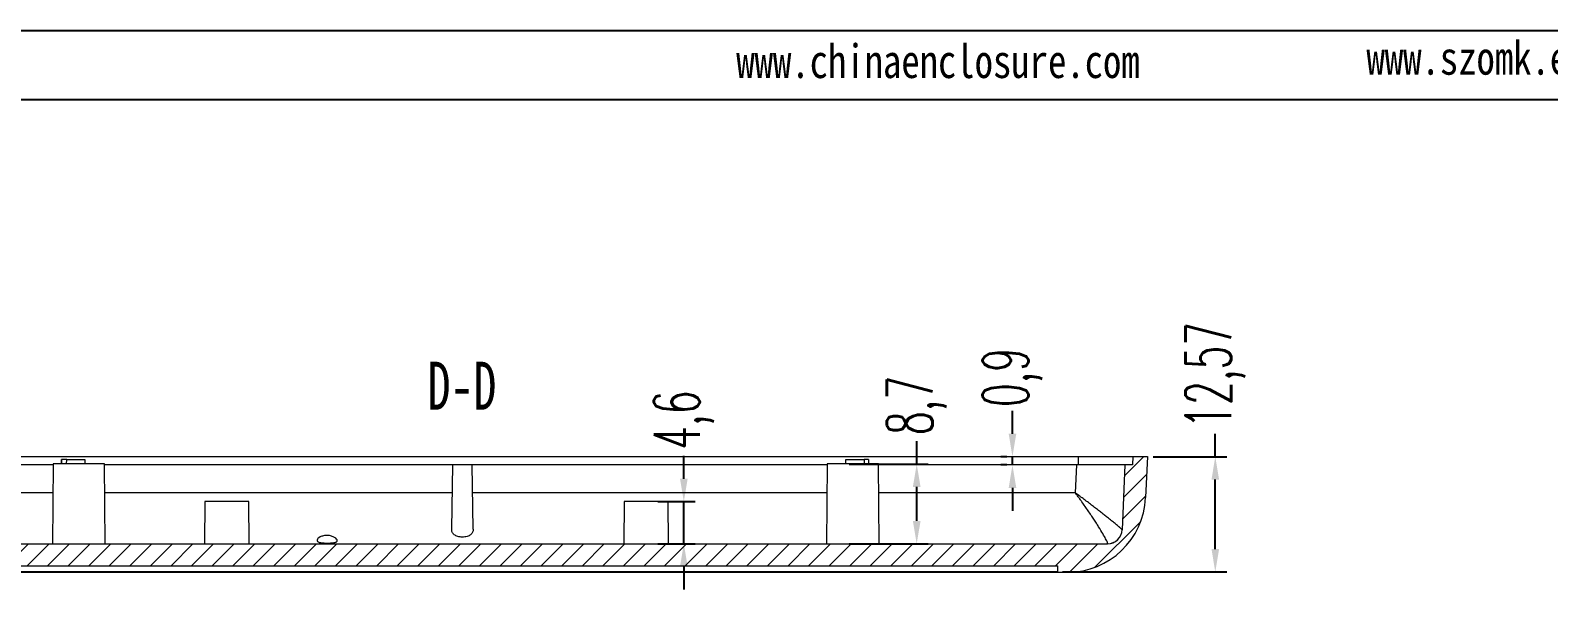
# Model space of a CAD drawing. Header units: inches. Extents: x 1388 to 2543, y 532 to 869.
# Drawn here: x 1474.6 to 1640.3, y 786.7 to 847.7 of the extents above; entities that cross this region are included whole.
import ezdxf

# ---------------------------------------------------------------- set-up
doc = ezdxf.new("R2010")
doc.units = ezdxf.units.IN
doc.layers.add('文字', color=81, linetype='Continuous')
doc.styles.add('SLDTEXTSTYLE2', font='TXT', dxfattribs={"width": 0.6, "bigfont": 'bigfont'})
doc.styles.add('SLDTEXTSTYLE3', font='TXT', dxfattribs={"width": 0.7})
doc.styles.add('宋体', font='', dxfattribs={"width": 0.8, "height": 3.5})
doc.styles.get('宋体').set_extended_font_data('SimSun')
doc.dimstyles.new('5', dxfattribs={"dimtxt": 5, "dimasz": 2.5, "dimexe": 1.25, "dimexo": 0.625, "dimtad": 0, "dimzin": 12, "dimtxsty": 'SLDTEXTSTYLE2', "dimcen": 2.5, "dimclrd": 3, "dimclre": 3, "dimclrt": 256, "dimadec": 0, "dimazin": 0, "dimtfac": 1, "dimtmove": 0, "dimatfit": 3, "dimfxl": 1, "dimarcsym": 0})

# ---------------------------------------------------------------- blocks, each defined once
blk = doc.blocks.new('*D126')
at = {"color": 3, "lineweight": -2}
for p, q in [((1603.93, 801.24), (1603.93, 803.74)), ((1597.14, 801.24), (1605.18, 801.24)), ((1603.93, 791.17), (1603.93, 798.74)), ((1587.25, 788.67), (1605.18, 788.67))]:
    blk.add_line(p, q, dxfattribs=at)
at = {"color": 3}
for points in [[(1603.52, 798.74), (1604.35, 798.74), (1603.93, 801.24)], [(1603.52, 791.17), (1604.35, 791.17), (1603.93, 788.67)]]:
    blk.add_solid(points, dxfattribs=at)
at = {"layer": 'Defpoints', "color": 0}
for p in [(1596.52, 801.24), (1603.93, 801.24), (1586.62, 788.67)]:
    blk.add_point(p, dxfattribs=at)
at = {"insert": (1603.93, 810.12), "char_height": 5, "attachment_point": 5, "rotation": 90, "style": 'SLDTEXTSTYLE2'}
blk.add_mtext('12,57', dxfattribs=at)
blk = doc.blocks.new('*D127')
at = {"color": 3, "lineweight": -2}
for p, q in [((1581.79, 803.74), (1581.79, 806.24)), ((1581.17, 801.24), (1580.54, 801.24)), ((1581.79, 800.34), (1581.79, 801.24)), ((1581.17, 800.34), (1580.54, 800.34)), ((1581.79, 797.84), (1581.79, 795.34))]:
    blk.add_line(p, q, dxfattribs=at)
at = {"color": 3}
for points in [[(1581.38, 803.74), (1582.21, 803.74), (1581.79, 801.24)], [(1581.38, 797.84), (1582.21, 797.84), (1581.79, 800.34)]]:
    blk.add_solid(points, dxfattribs=at)
at = {"layer": 'Defpoints', "color": 0}
for p in [(1581.79, 801.24), (1581.79, 801.24), (1581.79, 800.34)]:
    blk.add_point(p, dxfattribs=at)
at = {"insert": (1581.79, 809.87), "char_height": 5, "attachment_point": 5, "rotation": 90, "style": 'SLDTEXTSTYLE2'}
blk.add_mtext('{\\Ftxt,bigfont|c134;0},9', dxfattribs=at)
blk = doc.blocks.new('*D128')
at = {"color": 3, "lineweight": -2}
for p, q in [((1571.34, 800.44), (1571.34, 802.94)), ((1563.98, 800.44), (1572.59, 800.44)), ((1571.34, 794.24), (1571.34, 797.94)), ((1563.98, 791.74), (1572.59, 791.74))]:
    blk.add_line(p, q, dxfattribs=at)
at = {"color": 3}
for points in [[(1570.92, 797.94), (1571.76, 797.94), (1571.34, 800.44)], [(1570.92, 794.24), (1571.76, 794.24), (1571.34, 791.74)]]:
    blk.add_solid(points, dxfattribs=at)
at = {"layer": 'Defpoints', "color": 0}
for p in [(1563.35, 800.44), (1571.34, 800.44), (1563.35, 791.74)]:
    blk.add_point(p, dxfattribs=at)
at = {"insert": (1571.34, 806.82), "char_height": 5, "attachment_point": 5, "rotation": 90, "style": 'SLDTEXTSTYLE2'}
blk.add_mtext('8,7', dxfattribs=at)
blk = doc.blocks.new('*D129')
at = {"color": 3, "lineweight": -2}
for p, q in [((1545.92, 798.84), (1545.92, 801.34)), ((1543.09, 796.34), (1547.17, 796.34)), ((1545.92, 791.74), (1545.92, 796.34)), ((1543.09, 791.74), (1547.17, 791.74)), ((1545.92, 789.24), (1545.92, 786.74))]:
    blk.add_line(p, q, dxfattribs=at)
at = {"color": 3}
for points in [[(1545.5, 798.84), (1546.34, 798.84), (1545.92, 796.34)], [(1545.5, 789.24), (1546.34, 789.24), (1545.92, 791.74)]]:
    blk.add_solid(points, dxfattribs=at)
at = {"layer": 'Defpoints', "color": 0}
for p in [(1542.46, 796.34), (1545.92, 796.34), (1542.46, 791.74)]:
    blk.add_point(p, dxfattribs=at)
at = {"insert": (1545.92, 805.22), "char_height": 5, "attachment_point": 5, "rotation": 90, "style": 'SLDTEXTSTYLE2'}
blk.add_mtext('4,6', dxfattribs=at)

msp = doc.modelspace()

# ---------------------------------------------------------------- hatches: boundary and pattern name
at = {"linetype": 'Continuous', "lineweight": 0}
h = msp.add_hatch(dxfattribs=at)
h.set_pattern_fill('ANSI31', color=4, scale=0.5, style=0)
h.set_pattern_definition([(45, (-738.4906, 0), (-1.122532, 1.122532), [])])
edge = h.paths.add_edge_path(flags=0)
edge.add_line((1456.318, 788.644), (1456.33, 789.344))
edge.add_line((1456.33, 789.344), (1586.73, 789.344))
edge.add_line((1586.73, 789.344), (1586.742, 788.644))
edge.add_line((1586.742, 788.644), (1587.831, 788.644))
edge.add_arc((1587.831, 797.144), 8.5, 270, 357.5)
edge.add_line((1596.323, 796.773), (1596.518, 801.244))
edge.add_line((1596.518, 801.244), (1594.916, 801.244))
edge.add_line((1594.916, 801.244), (1594.9, 800.344))
edge.add_line((1594.9, 800.344), (1594.076, 800.344))
edge.add_line((1594.076, 800.344), (1593.768, 793.274))
edge.add_arc((1592.169, 793.344), 1.6, 270, 357.5, ccw=False)
edge.add_line((1592.169, 791.744), (1456.118, 791.744))
edge.add_line((1456.118, 791.744), (1456.118, 792.344))
edge.add_line((1456.118, 792.344), (1453.868, 792.344))
edge.add_line((1453.868, 792.344), (1453.868, 791.394))
edge.add_line((1453.868, 791.394), (1452.068, 791.394))
edge.add_line((1452.068, 791.394), (1452.068, 792.344))
edge.add_line((1452.068, 792.344), (1451.264, 792.344))
edge.add_line((1451.264, 792.344), (1449.966, 790.988))
edge.add_line((1449.966, 790.988), (1449.981, 790.642))
edge.add_line((1449.981, 790.642), (1450.678, 790.104))
edge.add_arc((1454.956, 795.644), 7, 232.32028, 270.00304)
edge.add_line((1454.957, 788.644), (1456.318, 788.644))

# ---------------------------------------------------------------- linework, layer by layer
for p, q in [((1388.446, 847.734), (1835.31, 847.734)), ((1400.01, 840.211), (1827.787, 840.211))]:
    msp.add_line(p, q)
at = {"color": 7, "linetype": 'Continuous', "lineweight": 15}
for p, q in [((1477.984, 800.951), (1477.974, 800.444)), ((1478.554, 800.944), (1477.985, 800.944)), ((1478.545, 800.444), (1478.554, 800.944)), ((1478.554, 800.944), (1480.54, 800.944)), ((1480.54, 800.944), (1480.549, 800.444)), ((1563.601, 800.444), (1563.61, 800.944)), ((1563.61, 800.944), (1565.602, 800.944)), ((1565.602, 800.944), (1565.611, 800.444)), ((1566.067, 800.944), (1565.602, 800.944)), ((1566.065, 800.944), (1566.065, 800.951)), ((1588.973, 801.244), (1588.97, 800.344)), ((1594.916, 801.244), (1594.9, 800.344)), ((1594.916, 801.244), (1596.518, 801.244)), ((1596.518, 801.244), (1596.323, 796.773)), ((1477.068, 800.444), (1476.992, 791.744)), ((1482.668, 800.444), (1477.068, 800.444)), ((1482.744, 791.744), (1482.668, 800.444)), ((1520.576, 793.339), (1520.698, 800.344)), ((1522.798, 800.344), (1520.698, 800.344)), ((1522.92, 793.342), (1522.798, 800.344)), ((1561.568, 800.444), (1561.492, 791.744)), ((1567.168, 800.444), (1561.568, 800.444)), ((1567.244, 791.744), (1567.168, 800.444)), ((1588.668, 797.291), (1588.803, 800.344)), ((1594.076, 800.344), (1593.768, 793.274)), ((1594.9, 800.344), (1594.076, 800.344)), ((1493.646, 796.344), (1493.606, 791.744)), ((1498.446, 796.344), (1493.646, 796.344)), ((1498.487, 791.744), (1498.446, 796.344)), ((1539.396, 796.344), (1539.356, 791.744)), ((1544.196, 796.344), (1539.396, 796.344)), ((1544.237, 791.744), (1544.196, 796.344)), ((1456.118, 791.744), (1592.169, 791.744)), ((1456.33, 789.344), (1586.73, 789.344)), ((1586.742, 788.644), (1586.73, 789.344)), ((1586.742, 788.644), (1587.831, 788.644))]:
    msp.add_line(p, q, dxfattribs=at)
at = {"color": 8, "linetype": 'Continuous', "lineweight": 15}
for p, q in [((1477.975, 800.444), (1477.985, 800.944)), ((1566.067, 800.944), (1566.076, 800.444))]:
    msp.add_line(p, q, dxfattribs=at)
at = {"color": 7, "linetype": 'Continuous', "lineweight": 15}
for centre, radius, start, end in [((1587.831, 797.144), 8.5, 270, 357.5), ((1592.169, 793.344), 1.6, 270, 357.5), ((1592.169, 793.346), 1.6, 270.24578, 357.49119)]:
    msp.add_arc(centre, radius, start, end, dxfattribs=at)
for points, knots in [([(1456.118, 801.244), (1467.105, 801.244), (1478.153, 801.244), (1500.325, 801.244), (1511.447, 801.244), (1533.682, 801.244), (1544.8, 801.244), (1566.959, 801.244), (1578.001, 801.244), (1588.973, 801.244)], [0, 0, 0, 0, 0.25, 0.25, 0.5, 0.5, 0.75, 0.75, 1, 1, 1, 1]), ([(1588.973, 801.244), (1589.386, 801.244), (1589.789, 801.244), (1590.574, 801.244), (1590.958, 801.244), (1591.679, 801.244), (1592.02, 801.244), (1592.661, 801.244), (1592.962, 801.244), (1593.498, 801.244), (1593.735, 801.244), (1594.047, 801.244), (1594.144, 801.244), (1594.32, 801.244), (1594.4, 801.244), (1594.613, 801.244), (1594.722, 801.244), (1594.872, 801.244), (1594.912, 801.244), (1594.915, 801.244)], [0, 0, 0, 0, 0.125, 0.125, 0.25, 0.25, 0.375, 0.375, 0.5, 0.5, 0.625, 0.625, 0.6875, 0.6875, 0.75, 0.75, 0.875, 0.875, 1, 1, 1, 1]), ([(1477.067, 800.344), (1473.702, 800.344), (1466.701, 800.344), (1459.735, 800.344), (1456.118, 800.344)], [0, 0, 0, 0, 0.480677, 1, 1, 1, 1]), ([(1520.698, 800.344), (1518.636, 800.344), (1512.45, 800.344), (1502.544, 800.344), (1491.921, 800.344), (1485.433, 800.344), (1482.655, 800.344)], [0, 0, 0, 0, 0.1623448, 0.48706172, 0.78036821, 1, 1, 1, 1]), ([(1561.567, 800.344), (1560.387, 800.344), (1555.102, 800.344), (1545.998, 800.344), (1534.251, 800.344), (1526.617, 800.344), (1522.798, 800.344)], [0, 0, 0, 0, 0.09163572, 0.41021445, 0.70499384, 1, 1, 1, 1]), ([(1588.803, 800.344), (1585.038, 800.344), (1577.846, 800.344), (1570.615, 800.344), (1567.169, 800.344)], [0, 0, 0, 0, 0.5235003, 1, 1, 1, 1]), ([(1594.076, 800.344), (1594.076, 800.344), (1594.043, 800.344), (1593.915, 800.344), (1593.819, 800.344), (1593.563, 800.344), (1593.406, 800.344), (1593.036, 800.344), (1592.821, 800.344), (1592.341, 800.344), (1592.079, 800.344), (1591.654, 800.344), (1591.507, 800.344), (1591.202, 800.344), (1591.044, 800.344), (1590.56, 800.344), (1590.226, 800.344), (1589.532, 800.344), (1589.171, 800.344), (1588.803, 800.344)], [0, 0, 0, 0, 0.125, 0.125, 0.25, 0.25, 0.375, 0.375, 0.5, 0.5, 0.625, 0.625, 0.6875, 0.6875, 0.75, 0.75, 0.875, 0.875, 1, 1, 1, 1]), ([(1592.176, 791.746), (1592.179, 791.748), (1592.185, 791.753), (1592.187, 791.769), (1592.185, 791.792), (1592.178, 791.822), (1592.167, 791.859), (1592.14, 791.932), (1592.081, 792.063), (1591.935, 792.352), (1591.663, 792.841), (1591.297, 793.445), (1590.945, 793.997), (1590.675, 794.411), (1590.373, 794.864), (1590.058, 795.328), (1589.72, 795.819), (1589.416, 796.251), (1589.144, 796.631), (1588.908, 796.961), (1588.748, 797.181), (1588.668, 797.291)], [0, 0, 0, 0, 0.0203396, 0.040897, 0.0616712, 0.0826603, 0.1038623, 0.1252743, 0.1862955, 0.2500347, 0.3692162, 0.5000355, 0.5593669, 0.6245706, 0.6812276, 0.7496023, 0.8127181, 0.8749491, 0.9168028, 0.958504, 1, 1, 1, 1]), ([(1593.768, 793.276), (1593.767, 793.277), (1593.765, 793.28), (1593.753, 793.293), (1593.733, 793.311), (1593.706, 793.337), (1593.672, 793.368), (1593.631, 793.404), (1593.583, 793.446), (1593.528, 793.494), (1593.467, 793.546), (1593.401, 793.603), (1593.301, 793.688), (1593.12, 793.838), (1592.816, 794.086), (1592.472, 794.364), (1592.121, 794.643), (1591.79, 794.905), (1591.391, 795.219), (1590.972, 795.545), (1590.536, 795.881), (1590.085, 796.226), (1589.622, 796.577), (1589.15, 796.932), (1588.829, 797.172), (1588.668, 797.291)], [0, 0, 0, 0, 0.0230763, 0.0460796, 0.0690182, 0.0918962, 0.1147142, 0.1374699, 0.1601576, 0.1827693, 0.2052946, 0.2277212, 0.2500347, 0.2977712, 0.37534, 0.4602757, 0.5003934, 0.5638729, 0.6268395, 0.6894523, 0.7518252, 0.8140355, 0.8761281, 0.9381189, 1, 1, 1, 1]), ([(1508.085, 792.093), (1508.085, 792.042), (1508.058, 791.997), (1507.975, 791.942), (1507.941, 791.925), (1507.86, 791.896), (1507.813, 791.883), (1507.656, 791.851), (1507.528, 791.837), (1507.252, 791.819), (1507.101, 791.816), (1506.803, 791.819), (1506.655, 791.826), (1506.384, 791.851), (1506.263, 791.869), (1506.067, 791.922), (1505.992, 791.956), (1505.899, 792.04), (1505.88, 792.09), (1505.901, 792.252), (1506.022, 792.382), (1506.323, 792.538), (1506.445, 792.584), (1506.648, 792.629), (1506.72, 792.641), (1506.866, 792.654), (1506.94, 792.656), (1507.166, 792.647), (1507.313, 792.621), (1507.576, 792.543), (1507.692, 792.491), (1507.977, 792.323), (1508.086, 792.196), (1508.085, 792.093)], [0, 0, 0, 0, 0.0625, 0.0625, 0.09375, 0.09375, 0.125, 0.125, 0.1875, 0.1875, 0.25, 0.25, 0.3125, 0.3125, 0.375, 0.375, 0.4375, 0.4375, 0.5, 0.5, 0.625, 0.625, 0.6875, 0.6875, 0.71875, 0.71875, 0.75, 0.75, 0.8125, 0.8125, 0.875, 0.875, 1, 1, 1, 1]), ([(1522.92, 793.346), (1522.922, 793.225), (1522.903, 793.111), (1522.813, 792.9), (1522.742, 792.806), (1522.589, 792.685), (1522.532, 792.65), (1522.404, 792.588), (1522.332, 792.561), (1522.178, 792.518), (1522.098, 792.501), (1521.929, 792.479), (1521.84, 792.473), (1521.666, 792.473), (1521.577, 792.478), (1521.407, 792.499), (1521.326, 792.515), (1521.093, 792.579), (1520.961, 792.642), (1520.757, 792.8), (1520.684, 792.895), (1520.593, 793.106), (1520.574, 793.221), (1520.576, 793.343)], [0, 0, 0, 0, 0.125, 0.125, 0.25, 0.25, 0.3125, 0.3125, 0.375, 0.375, 0.4375, 0.4375, 0.5, 0.5, 0.5625, 0.5625, 0.625, 0.625, 0.75, 0.75, 0.875, 0.875, 1, 1, 1, 1]), ([(1456.318, 788.644), (1456.321, 788.644), (1456.325, 788.644), (1456.328, 788.644), (1467.116, 788.644), (1477.95, 788.644), (1494.273, 788.644), (1499.728, 788.644), (1510.635, 788.644), (1516.089, 788.644), (1524.273, 788.644), (1527.001, 788.644), (1532.458, 788.644), (1535.188, 788.644), (1543.372, 788.644), (1548.818, 788.644), (1565.122, 788.644), (1575.948, 788.644), (1586.732, 788.644), (1586.735, 788.644), (1586.739, 788.644), (1586.742, 788.644)], [0.00972593, 0.00972593, 0.00972593, 0.00972593, 0.00980392, 0.00980392, 0.00980392, 0.25490196, 0.25490196, 0.37745098, 0.37745098, 0.5, 0.5, 0.56127451, 0.56127451, 0.62254902, 0.62254902, 0.74509804, 0.74509804, 0.99019608, 0.99019608, 0.99019608, 0.99027388, 0.99027388, 0.99027388, 0.99027388]), ([(1586.624, 788.672), (1575.923, 788.672), (1565.156, 788.672), (1543.553, 788.672), (1532.716, 788.672), (1511.04, 788.672), (1500.201, 788.672), (1478.591, 788.672), (1467.82, 788.672), (1457.112, 788.672)], [0, 0, 0, 0, 0.25, 0.25, 0.5, 0.5, 0.75, 0.75, 1, 1, 1, 1])]:
    msp.add_open_spline(points, degree=3, knots=knots, dxfattribs=at)
at = {"color": 8, "linetype": 'Continuous', "lineweight": 15}
for points, knots in [([(1477.04, 797.291), (1473.671, 797.291), (1466.679, 797.291), (1459.722, 797.291), (1456.118, 797.291)], [0, 0, 0, 0, 0.4818733, 1, 1, 1, 1]), ([(1520.645, 797.292), (1517.244, 797.292), (1510.443, 797.291), (1500.25, 797.291), (1490.997, 797.291), (1485.154, 797.291), (1482.695, 797.291)], [0, 0, 0, 0, 0.2684485, 0.5368215, 0.805111, 1, 1, 1, 1]), ([(1561.54, 797.291), (1558.968, 797.291), (1552.966, 797.291), (1543.509, 797.291), (1533.184, 797.291), (1526.295, 797.292), (1522.851, 797.292)], [0, 0, 0, 0, 0.2000473, 0.4667511, 0.7334044, 1, 1, 1, 1]), ([(1588.668, 797.291), (1584.94, 797.291), (1577.802, 797.291), (1570.624, 797.291), (1567.195, 797.291)], [0, 0, 0, 0, 0.5222999, 1, 1, 1, 1])]:
    msp.add_open_spline(points, degree=3, knots=knots, dxfattribs=at)

# ---------------------------------------------------------------- texts
at = {"color": 0, "linetype": 'Continuous', "lineweight": 0, "insert": (1521.705, 811.604), "char_height": 5.25, "attachment_point": 2, "style": 'SLDTEXTSTYLE3'}
msp.add_mtext('D-D', dxfattribs=at)
at = {"layer": '文字', "color": 0, "char_height": 3.67789, "width": 64.61702, "attachment_point": 1, "style": '宋体'}
for s, insert in [('www.chinaenclosure.com', (1551.645, 846.217)), ('www.szomk.en.alibaba.com', (1620.438, 846.582))]:
    msp.add_mtext(s, dxfattribs=dict(at, insert=insert))

# ---------------------------------------------------------------- dimensions: what is measured, and where the dimension line sits
for base, p1, p2, picture, middle in [((1603.932, 801.244), (1586.624, 788.672), (1596.518, 801.244), '*D126', (1603.932, 810.119)), ((1545.92, 796.344), (1542.461, 791.744), (1542.461, 796.344), '*D129', (1545.92, 805.219))]:
    dim = msp.add_linear_dim(base=base, p1=p1, p2=p2, angle=90, dimstyle='5')
    dim.commit()
    dim.dimension.update_dxf_attribs({"geometry": picture, "text_midpoint": middle})
dim = msp.add_linear_dim(base=(1581.795, 801.244), p1=(1581.795, 800.344), p2=(1581.795, 801.244), angle=90, text='{\\Ftxt,bigfont|c134;0}<>', dimstyle='5')
dim.commit()
dim.dimension.update_dxf_attribs({"geometry": '*D127', "text_midpoint": (1581.795, 809.869)})
dim = msp.add_linear_dim(base=(1571.339, 800.444), p1=(1563.354, 791.744), p2=(1563.354, 800.444), angle=90, dimstyle='5')
dim.commit()
dim.dimension.update_dxf_attribs({"geometry": '*D128', "text_midpoint": (1571.339, 806.819), "dimtype": 160})

doc.saveas('drawing.dxf')
